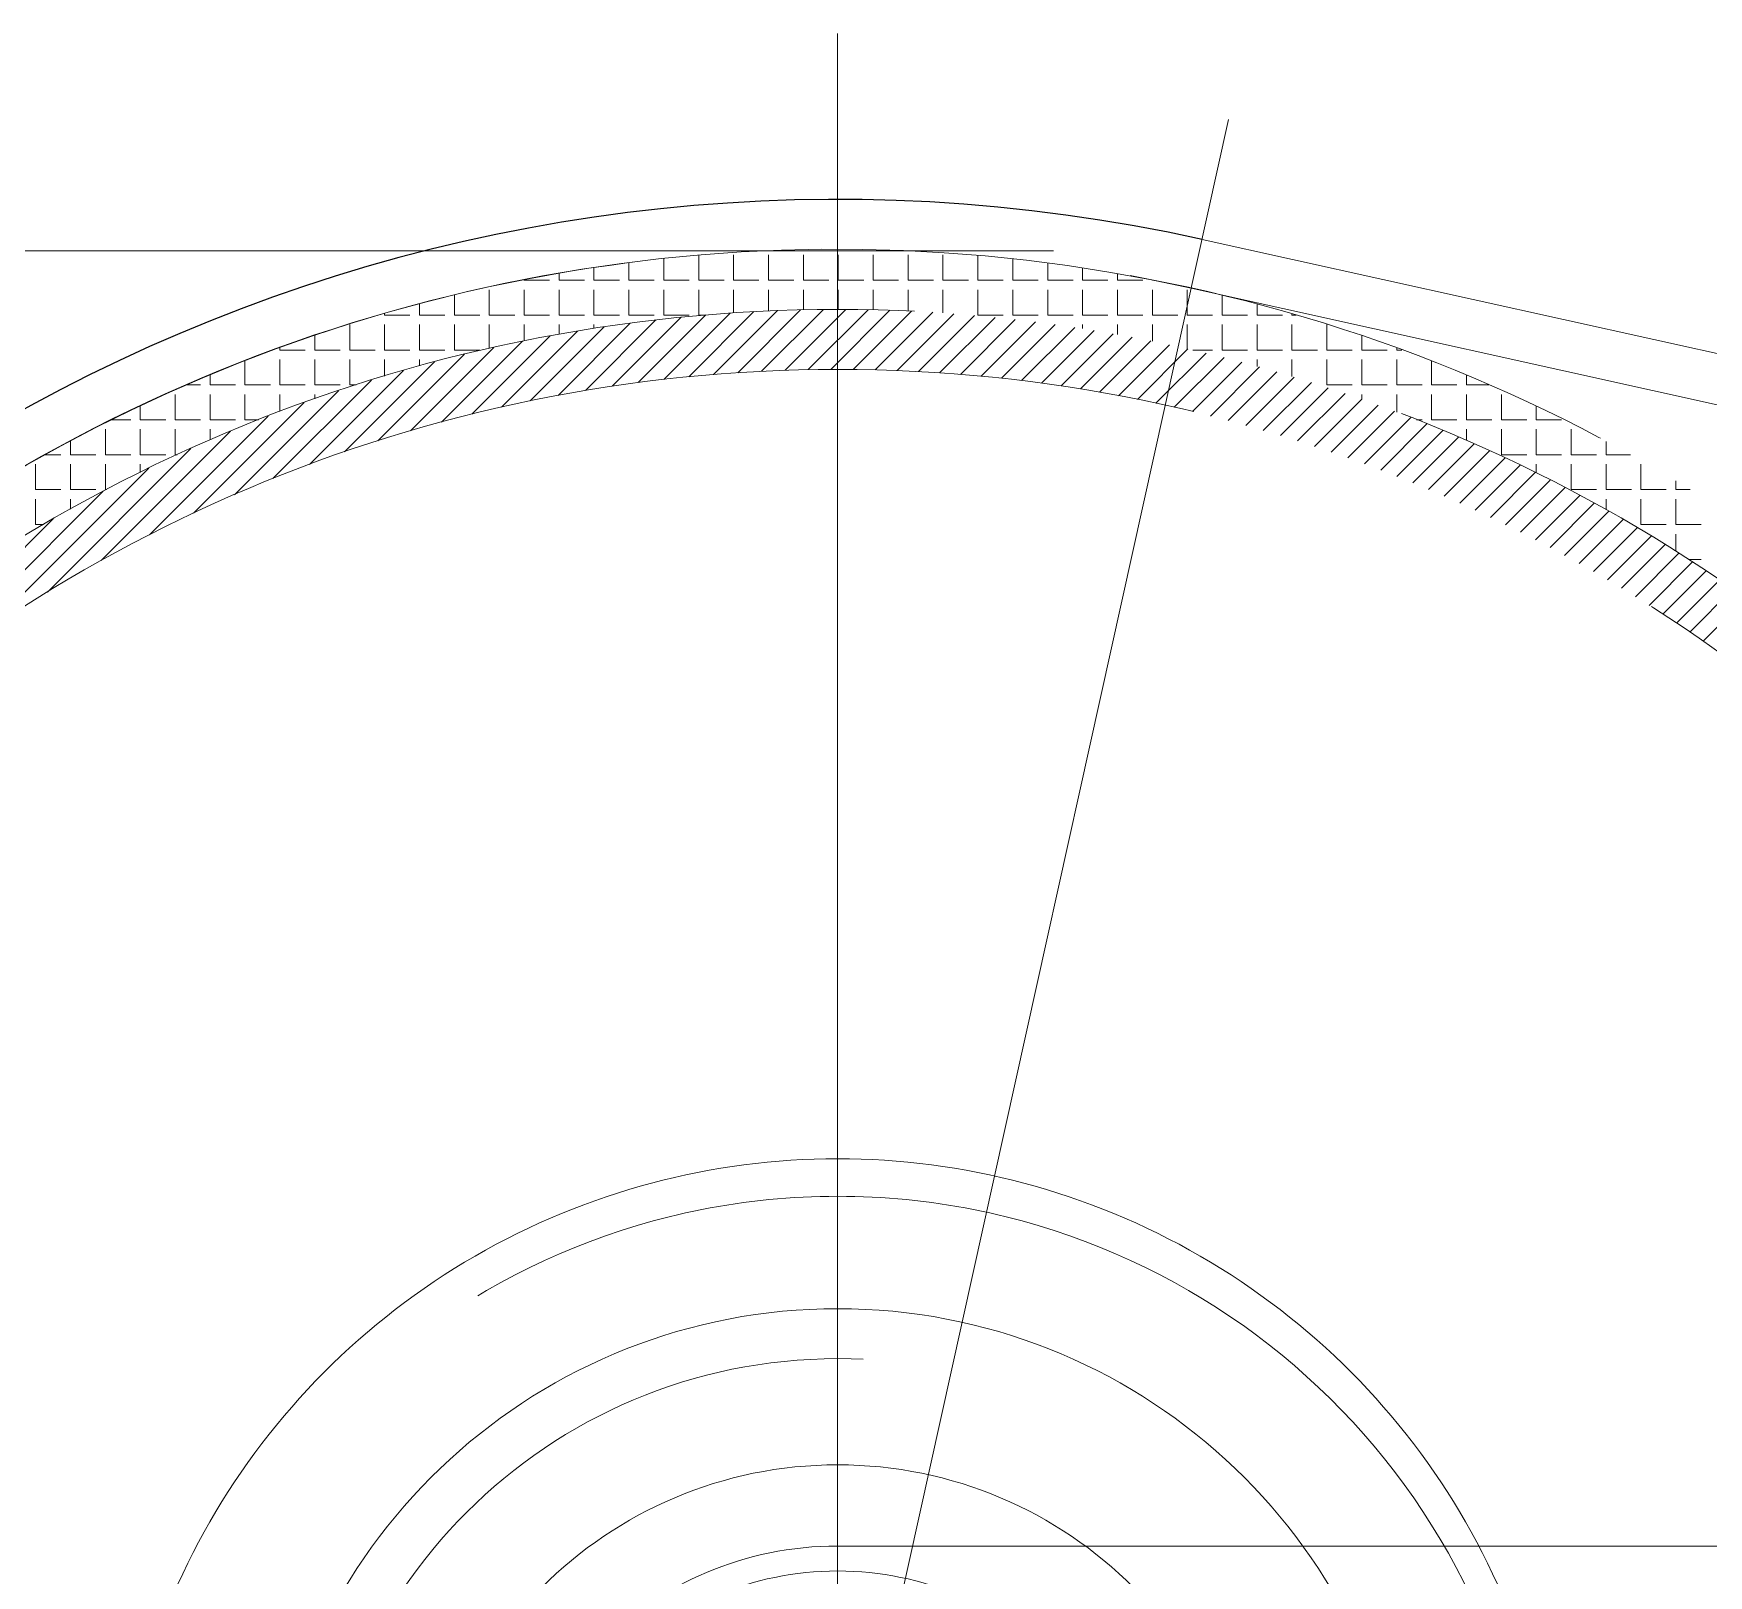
# Model space of a CAD drawing. Header units: inches. Extents: x 0 to 157513, y -28488 to 35640.
# Drawn here: x 10289.3 to 10624.6, y 19728.5 to 20037.1 of the extents above; entities that cross this region are included whole.
import ezdxf

# ---------------------------------------------------------------- set-up
doc = ezdxf.new("R2010")
doc.units = ezdxf.units.IN
doc.header["$LTSCALE"] = 400
doc.header["$MEASUREMENT"] = 0
doc.linetypes.add('PHANTOM', pattern=[2.5, 1.25, -0.25, 0.25, -0.25, 0.25, -0.25])
doc.layers.add('0-45-GRID MARKS', color=6, linetype='Continuous')
doc.layers.add('BF', color=8, linetype='PHANTOM')
doc.layers.add('BF STR', color=8, linetype='PHANTOM', lineweight=5)
doc.layers.add('R-OBJECT', color=2, linetype='Continuous', lineweight=20)

# ---------------------------------------------------------------- blocks, each defined once
blk = doc.blocks.new('611bf4 strgaele')
at = {"layer": 'BF STR'}
for p, q in [((-269400.44, 34041.36, -169.38), (-269400.44, 33303.6, -169.38)), ((-269357.24, 33997.84, -206.36), (-272999.83, 33998.56, -115)), ((-269327.5, 34000.14), (-265757.71, 33208.74)), ((-269327.5, 34000.14), (-265757.71, 33208.74)), ((-269442.22, 33991.98, -169.38), (-269442.22, 33995.45, -169.38)), ((-269435.24, 33991.98, -169.38), (-269435.24, 33996.28, -169.38)), ((-269428.25, 33991.98, -169.38), (-269428.25, 33996.95, -169.38)), ((-269421.27, 33991.98, -169.38), (-269421.27, 33997.06, -169.38)), ((-269414.28, 33991.98, -169.38), (-269414.28, 33997.06, -169.38)), ((-269407.3, 33991.98, -169.38), (-269407.3, 33997.06, -169.38)), ((-269400.31, 33991.98, -169.38), (-269400.31, 33997.06, -169.38)), ((-269393.33, 33991.98, -169.38), (-269393.33, 33997.06, -169.38)), ((-269386.34, 33991.98, -169.38), (-269386.34, 33997.06, -169.38)), ((-269379.36, 33991.98, -169.38), (-269379.36, 33997.06, -169.38)), ((-269372.37, 33991.98, -169.38), (-269372.37, 33996.93, -169.38)), ((-269365.39, 33991.98, -169.38), (-269365.39, 33996.25, -169.38)), ((-269358.4, 33991.98, -169.38), (-269358.4, 33995.42, -169.38)), ((-269463.18, 33991.98, -169.38), (-269463.18, 33992.06, -169.38)), ((-269463.18, 33991.98, -169.38), (-269458.1, 33991.98, -169.38)), ((-269456.19, 33991.98, -169.38), (-269456.19, 33993.35, -169.38)), ((-269456.19, 33991.98, -169.38), (-269451.11, 33991.98, -169.38)), ((-269449.21, 33991.98, -169.38), (-269449.21, 33994.48, -169.38)), ((-269449.21, 33991.98, -169.38), (-269444.13, 33991.98, -169.38)), ((-269442.22, 33991.98, -169.38), (-269437.14, 33991.98, -169.38)), ((-269435.24, 33991.98, -169.38), (-269430.16, 33991.98, -169.38)), ((-269428.25, 33991.98, -169.38), (-269423.17, 33991.98, -169.38)), ((-269421.27, 33991.98, -169.38), (-269416.19, 33991.98, -169.38)), ((-269414.28, 33991.98, -169.38), (-269409.2, 33991.98, -169.38)), ((-269407.3, 33991.98, -169.38), (-269402.22, 33991.98, -169.38)), ((-269400.31, 33991.98, -169.38), (-269395.23, 33991.98, -169.38)), ((-269393.33, 33991.98, -169.38), (-269388.25, 33991.98, -169.38)), ((-269386.34, 33991.98, -169.38), (-269381.26, 33991.98, -169.38)), ((-269379.36, 33991.98, -169.38), (-269374.28, 33991.98, -169.38)), ((-269372.37, 33991.98, -169.38), (-269367.29, 33991.98, -169.38)), ((-269365.39, 33991.98, -169.38), (-269360.31, 33991.98, -169.38)), ((-269358.4, 33991.98, -169.38), (-269353.32, 33991.98, -169.38)), ((-269351.42, 33991.98, -169.38), (-269351.42, 33994.44, -169.38)), ((-269351.42, 33991.98, -169.38), (-269346.34, 33991.98, -169.38)), ((-269344.43, 33991.98, -169.38), (-269344.43, 33993.3, -169.38)), ((-269344.43, 33991.98, -169.38), (-269339.35, 33991.98, -169.38)), ((-269337.45, 33991.98, -169.38), (-269337.45, 33992.01, -169.38)), ((-269337.45, 33991.98, -169.38), (-269337.32, 33991.98, -169.38)), ((-269477.15, 33985, -169.38), (-269477.15, 33989.01, -169.38)), ((-269470.16, 33985, -169.38), (-269470.16, 33990.08, -169.38)), ((-269463.18, 33985, -169.38), (-269463.18, 33990.08, -169.38)), ((-269456.19, 33985, -169.38), (-269456.19, 33990.08, -169.38)), ((-269449.21, 33985, -169.38), (-269449.21, 33990.08, -169.38)), ((-269442.22, 33985, -169.38), (-269442.22, 33990.08, -169.38)), ((-269435.24, 33985, -169.38), (-269435.24, 33990.08, -169.38)), ((-269428.25, 33985, -169.38), (-269428.25, 33990.08, -169.38)), ((-269421.27, 33985.44, -169.38), (-269421.27, 33990.08, -169.38)), ((-269414.28, 33985.83, -169.38), (-269414.28, 33990.08, -169.38)), ((-269407.3, 33986.06, -169.38), (-269407.3, 33990.08, -169.38)), ((-269400.44, 33988.19, -169.38), (-269400.44, 33453.79, -169.38)), ((-269400.44, 33988.19, -169.38), (-269400.44, 33453.79, -169.38)), ((-269400.31, 33986.13, -169.38), (-269400.31, 33990.08, -169.38)), ((-269393.33, 33986.05, -169.38), (-269393.33, 33990.08, -169.38)), ((-269386.34, 33985.82, -169.38), (-269386.34, 33990.08, -169.38)), ((-269379.36, 33985.43, -169.38), (-269379.36, 33990.08, -169.38)), ((-269372.37, 33985, -169.38), (-269372.37, 33990.08, -169.38)), ((-269365.39, 33985, -169.38), (-269365.39, 33990.08, -169.38)), ((-269358.4, 33985, -169.38), (-269358.4, 33990.08, -169.38)), ((-269351.42, 33985, -169.38), (-269351.42, 33990.08, -169.38)), ((-269344.43, 33985, -169.38), (-269344.43, 33990.08, -169.38)), ((-269337.45, 33985, -169.38), (-269337.45, 33990.08, -169.38)), ((-269330.46, 33985, -169.38), (-269330.46, 33990.08, -169.38)), ((-269329.67, 33990.38), (-265759.88, 33198.98)), ((-269323.48, 33985, -169.38), (-269323.48, 33988.95, -169.38)), ((-269491.12, 33985, -169.38), (-269491.12, 33985.31, -169.38)), ((-269491.12, 33985, -169.38), (-269486.04, 33985, -169.38)), ((-269484.13, 33985, -169.38), (-269484.13, 33987.24, -169.38)), ((-269484.13, 33985, -169.38), (-269479.05, 33985, -169.38)), ((-269477.15, 33985, -169.38), (-269472.07, 33985, -169.38)), ((-269470.16, 33985, -169.38), (-269465.08, 33985, -169.38)), ((-269463.18, 33985, -169.38), (-269458.1, 33985, -169.38)), ((-269456.19, 33985, -169.38), (-269451.11, 33985, -169.38)), ((-269449.21, 33985, -169.38), (-269444.13, 33985, -169.38)), ((-269445.6, 33970.75, -169.38), (-269431.77, 33984.57, -169.38)), ((-269442.22, 33985, -169.38), (-269437.14, 33985, -169.38)), ((-269440.36, 33971.49, -169.38), (-269426.83, 33985.03, -169.38)), ((-269435.24, 33972.13, -169.38), (-269421.97, 33985.4, -169.38)), ((-269435.24, 33985, -169.38), (-269430.16, 33985, -169.38)), ((-269430.21, 33972.67, -169.38), (-269417.19, 33985.69, -169.38)), ((-269428.25, 33985, -169.38), (-269427.17, 33985, -169.38)), ((-269425.27, 33973.11, -169.38), (-269412.48, 33985.9, -169.38)), ((-269420.42, 33973.47, -169.38), (-269407.85, 33986.05, -169.38)), ((-269415.65, 33973.75, -169.38), (-269403.28, 33986.12, -169.38)), ((-269410.96, 33973.95, -169.38), (-269398.79, 33986.13, -169.38)), ((-269406.35, 33974.08, -169.38), (-269394.35, 33986.07, -169.38)), ((-269401.8, 33974.13, -169.38), (-269389.98, 33985.96, -169.38)), ((-269397.33, 33974.12, -169.38), (-269385.66, 33985.79, -169.38)), ((-269392.92, 33974.04, -169.38), (-269381.4, 33985.56, -169.38)), ((-269388.56, 33973.9, -169.38), (-269377.19, 33985.27, -169.38)), ((-269384.27, 33973.7, -169.38), (-269373.04, 33984.94, -169.38)), ((-269380.04, 33973.45, -169.38), (-269368.93, 33984.55, -169.38)), ((-269372.37, 33985, -169.38), (-269367.29, 33985, -169.38)), ((-269365.39, 33985, -169.38), (-269360.31, 33985, -169.38)), ((-269358.4, 33985, -169.38), (-269353.32, 33985, -169.38)), ((-269351.42, 33985, -169.38), (-269346.34, 33985, -169.38)), ((-269344.43, 33985, -169.38), (-269339.35, 33985, -169.38)), ((-269337.45, 33985, -169.38), (-269332.37, 33985, -169.38)), ((-269330.46, 33985, -169.38), (-269325.38, 33985, -169.38)), ((-269323.48, 33985, -169.38), (-269318.4, 33985, -169.38)), ((-269316.49, 33985, -169.38), (-269316.49, 33987.17, -169.38)), ((-269316.49, 33985, -169.38), (-269311.41, 33985, -169.38)), ((-269309.51, 33985, -169.38), (-269309.51, 33985.23, -169.38)), ((-269309.51, 33985, -169.38), (-269308.69, 33985, -169.38)), ((-269498.1, 33978.01, -169.38), (-269498.1, 33983.09, -169.38)), ((-269491.12, 33978.01, -169.38), (-269491.12, 33983.09, -169.38)), ((-269484.13, 33978.01, -169.38), (-269484.13, 33983.09, -169.38)), ((-269477.15, 33978.01, -169.38), (-269477.15, 33983.09, -169.38)), ((-269470.16, 33978.32, -169.38), (-269470.16, 33983.09, -169.38)), ((-269467.74, 33966.57, -169.38), (-269452.51, 33981.8, -169.38)), ((-269463.18, 33979.82, -169.38), (-269463.18, 33983.09, -169.38)), ((-269462, 33967.81, -169.38), (-269447.17, 33982.65, -169.38)), ((-269456.41, 33968.92, -169.38), (-269441.94, 33983.39, -169.38)), ((-269456.19, 33981.16, -169.38), (-269456.19, 33983.09, -169.38)), ((-269450.94, 33969.9, -169.38), (-269436.81, 33984.03, -169.38)), ((-269449.21, 33982.34, -169.38), (-269449.21, 33983.09, -169.38)), ((-269375.86, 33973.13, -169.38), (-269364.88, 33984.12, -169.38)), ((-269371.73, 33972.77, -169.38), (-269360.87, 33983.64, -169.38)), ((-269367.66, 33972.35, -169.38), (-269356.9, 33983.11, -169.38)), ((-269363.63, 33971.89, -169.38), (-269352.99, 33982.54, -169.38)), ((-269359.66, 33971.38, -169.38), (-269349.11, 33981.92, -169.38)), ((-269355.73, 33970.82, -169.38), (-269345.28, 33981.26, -169.38)), ((-269351.42, 33982.29, -169.38), (-269351.42, 33983.09, -169.38)), ((-269344.43, 33981.11, -169.38), (-269344.43, 33983.09, -169.38)), ((-269337.45, 33979.77, -169.38), (-269337.45, 33983.09, -169.38)), ((-269330.46, 33978.26, -169.38), (-269330.46, 33983.09, -169.38)), ((-269323.48, 33978.01, -169.38), (-269323.48, 33983.09, -169.38)), ((-269316.49, 33978.01, -169.38), (-269316.49, 33983.09, -169.38)), ((-269309.51, 33978.01, -169.38), (-269309.51, 33983.09, -169.38)), ((-269302.52, 33978.01, -169.38), (-269302.52, 33983.09, -169.38)), ((-269512.07, 33978.01, -169.38), (-269512.07, 33978.49, -169.38)), ((-269512.07, 33978.01, -169.38), (-269506.99, 33978.01, -169.38)), ((-269505.09, 33978.01, -169.38), (-269505.09, 33980.94, -169.38)), ((-269505.09, 33978.01, -169.38), (-269500.01, 33978.01, -169.38)), ((-269498.1, 33978.01, -169.38), (-269493.02, 33978.01, -169.38)), ((-269491.12, 33978.01, -169.38), (-269486.04, 33978.01, -169.38)), ((-269485.96, 33961.81, -169.38), (-269469.25, 33978.53, -169.38)), ((-269484.13, 33978.01, -169.38), (-269479.05, 33978.01, -169.38)), ((-269479.7, 33963.58, -169.38), (-269463.54, 33979.75, -169.38)), ((-269477.15, 33978.01, -169.38), (-269472.07, 33978.01, -169.38)), ((-269473.64, 33965.16, -169.38), (-269457.96, 33980.84, -169.38)), ((-269351.84, 33970.21, -169.38), (-269341.49, 33980.57, -169.38)), ((-269348, 33969.56, -169.38), (-269337.74, 33979.83, -169.38)), ((-269344.2, 33968.87, -169.38), (-269334.02, 33979.05, -169.38)), ((-269340.45, 33968.13, -169.38), (-269330.35, 33978.23, -169.38)), ((-269329.38, 33978.01, -169.38), (-269325.38, 33978.01, -169.38)), ((-269323.48, 33978.01, -169.38), (-269318.4, 33978.01, -169.38)), ((-269316.49, 33978.01, -169.38), (-269311.41, 33978.01, -169.38)), ((-269309.51, 33978.01, -169.38), (-269304.43, 33978.01, -169.38)), ((-269302.52, 33978.01, -169.38), (-269297.44, 33978.01, -169.38)), ((-269295.54, 33978.01, -169.38), (-269295.54, 33980.85, -169.38)), ((-269295.54, 33978.01, -169.38), (-269290.46, 33978.01, -169.38)), ((-269288.55, 33978.01, -169.38), (-269288.55, 33978.39, -169.38)), ((-269288.55, 33978.01, -169.38), (-269287.51, 33978.01, -169.38)), ((-269519.06, 33971.03, -169.38), (-269519.06, 33975.86, -169.38)), ((-269512.07, 33971.03, -169.38), (-269512.07, 33976.11, -169.38)), ((-269505.09, 33971.03, -169.38), (-269505.09, 33976.11, -169.38)), ((-269499.15, 33957.6, -169.38), (-269481.13, 33975.62, -169.38)), ((-269498.1, 33971.03, -169.38), (-269498.1, 33976.11, -169.38)), ((-269492.44, 33959.83, -169.38), (-269475.11, 33977.16, -169.38)), ((-269491.12, 33972.8, -169.38), (-269491.12, 33976.11, -169.38)), ((-269484.13, 33974.81, -169.38), (-269484.13, 33976.11, -169.38)), ((-269336.73, 33967.36, -169.38), (-269326.71, 33977.38, -169.38)), ((-269333.06, 33966.54, -169.38), (-269323.11, 33976.49, -169.38)), ((-269329.42, 33965.69, -169.38), (-269319.55, 33975.57, -169.38)), ((-269325.82, 33964.8, -169.38), (-269316.01, 33974.61, -169.38)), ((-269316.49, 33974.74, -169.38), (-269316.49, 33976.11, -169.38)), ((-269309.51, 33972.72, -169.38), (-269309.51, 33976.11, -169.38)), ((-269302.52, 33971.03, -169.38), (-269302.52, 33976.11, -169.38)), ((-269295.54, 33971.03, -169.38), (-269295.54, 33976.11, -169.38)), ((-269288.55, 33971.03, -169.38), (-269288.55, 33976.11, -169.38)), ((-269281.57, 33971.03, -169.38), (-269281.57, 33975.76, -169.38)), ((-269526.04, 33971.03, -169.38), (-269526.04, 33973.05, -169.38)), ((-269513.48, 33952.26, -169.38), (-269493.74, 33972, -169.38)), ((-269506.15, 33955.1, -169.38), (-269487.34, 33973.91, -169.38)), ((-269322.26, 33963.87, -169.38), (-269312.52, 33973.61, -169.38)), ((-269318.73, 33962.91, -169.38), (-269309.06, 33972.58, -169.38)), ((-269315.24, 33961.91, -169.38), (-269305.63, 33971.52, -169.38)), ((-269274.58, 33971.03, -169.38), (-269274.58, 33972.94, -169.38)), ((-269533.03, 33964.04, -169.38), (-269533.03, 33969.12, -169.38)), ((-269530.8, 33971.03, -169.38), (-269527.95, 33971.03, -169.38)), ((-269526.04, 33971.03, -169.38), (-269520.96, 33971.03, -169.38)), ((-269526.04, 33964.04, -169.38), (-269526.04, 33969.12, -169.38)), ((-269521.19, 33949.03, -169.38), (-269500.36, 33969.87, -169.38)), ((-269519.06, 33971.03, -169.38), (-269513.98, 33971.03, -169.38)), ((-269519.06, 33964.04, -169.38), (-269519.06, 33969.12, -169.38)), ((-269512.07, 33971.03, -169.38), (-269506.99, 33971.03, -169.38)), ((-269512.07, 33965.69, -169.38), (-269512.07, 33969.12, -169.38)), ((-269505.09, 33971.03, -169.38), (-269500.01, 33971.03, -169.38)), ((-269505.09, 33968.24, -169.38), (-269505.09, 33969.12, -169.38)), ((-269498.1, 33971.03, -169.38), (-269496.82, 33971.03, -169.38)), ((-269311.79, 33960.87, -169.38), (-269302.23, 33970.43, -169.38)), ((-269308.37, 33959.8, -169.38), (-269298.87, 33969.31, -169.38)), ((-269304.98, 33958.7, -169.38), (-269295.53, 33968.15, -169.38)), ((-269302.52, 33971.03, -169.38), (-269297.44, 33971.03, -169.38)), ((-269295.54, 33971.03, -169.38), (-269290.46, 33971.03, -169.38)), ((-269295.54, 33968.15, -169.38), (-269295.54, 33969.12, -169.38)), ((-269288.55, 33971.03, -169.38), (-269283.47, 33971.03, -169.38)), ((-269288.55, 33965.59, -169.38), (-269288.55, 33969.12, -169.38)), ((-269281.57, 33971.03, -169.38), (-269276.49, 33971.03, -169.38)), ((-269281.57, 33964.04, -169.38), (-269281.57, 33969.12, -169.38)), ((-269274.58, 33971.03, -169.38), (-269270.09, 33971.03, -169.38)), ((-269274.58, 33964.04, -169.38), (-269274.58, 33969.12, -169.38)), ((-269267.6, 33964.04, -169.38), (-269267.6, 33969.12, -169.38)), ((-269540.01, 33964.04, -169.38), (-269540.01, 33966.85, -169.38)), ((-269538.2, 33941.01, -169.38), (-269514.42, 33964.79, -169.38)), ((-269529.39, 33945.33, -169.38), (-269507.24, 33967.48, -169.38)), ((-269301.63, 33957.57, -169.38), (-269292.23, 33966.96, -169.38)), ((-269298.3, 33956.4, -169.38), (-269288.96, 33965.74, -169.38)), ((-269295.01, 33955.2, -169.38), (-269285.71, 33964.5, -169.38)), ((-269260.61, 33964.04, -169.38), (-269260.61, 33966.73, -169.38)), ((-269547.82, 33935.88, -169.38), (-269521.94, 33961.76, -169.38)), ((-269547, 33957.06, -169.38), (-269547, 33962.14, -169.38)), ((-269545.82, 33964.04, -169.38), (-269541.92, 33964.04, -169.38)), ((-269540.01, 33964.04, -169.38), (-269534.93, 33964.04, -169.38)), ((-269540.01, 33957.06, -169.38), (-269540.01, 33962.14, -169.38)), ((-269533.03, 33964.04, -169.38), (-269527.95, 33964.04, -169.38)), ((-269533.03, 33957.06, -169.38), (-269533.03, 33962.14, -169.38)), ((-269526.04, 33964.04, -169.38), (-269520.96, 33964.04, -169.38)), ((-269526.04, 33960.01, -169.38), (-269526.04, 33962.14, -169.38)), ((-269519.06, 33964.04, -169.38), (-269516.33, 33964.04, -169.38)), ((-269291.75, 33953.97, -169.38), (-269282.5, 33963.22, -169.38)), ((-269288.53, 33952.71, -169.38), (-269279.32, 33961.91, -169.38)), ((-269284.56, 33964.04, -169.38), (-269283.47, 33964.04, -169.38)), ((-269281.57, 33964.04, -169.38), (-269276.49, 33964.04, -169.38)), ((-269274.58, 33964.04, -169.38), (-269269.5, 33964.04, -169.38)), ((-269274.58, 33959.9, -169.38), (-269274.58, 33962.14, -169.38)), ((-269267.6, 33964.04, -169.38), (-269262.52, 33964.04, -169.38)), ((-269267.6, 33957.06, -169.38), (-269267.6, 33962.14, -169.38)), ((-269260.61, 33964.04, -169.38), (-269255.53, 33964.04, -169.38)), ((-269260.61, 33957.06, -169.38), (-269260.61, 33962.14, -169.38)), ((-269253.63, 33957.06, -169.38), (-269253.63, 33962.14, -169.38)), ((-269558.62, 33929.57, -169.38), (-269529.87, 33958.31, -169.38)), ((-269553.98, 33957.06, -169.38), (-269553.98, 33959.84, -169.38)), ((-269285.33, 33951.41, -169.38), (-269276.16, 33960.58, -169.38)), ((-269282.16, 33950.09, -169.38), (-269273.03, 33959.22, -169.38)), ((-269279.02, 33948.74, -169.38), (-269269.94, 33957.83, -169.38)), ((-269246.64, 33957.06, -169.38), (-269246.64, 33959.71, -169.38)), ((-269571.33, 33921.35, -169.38), (-269538.32, 33954.35, -169.38)), ((-269560.97, 33950.07, -169.38), (-269560.97, 33955.15, -169.38)), ((-269559.12, 33957.06, -169.38), (-269555.89, 33957.06, -169.38)), ((-269553.98, 33957.06, -169.38), (-269548.9, 33957.06, -169.38)), ((-269553.98, 33950.07, -169.38), (-269553.98, 33955.15, -169.38)), ((-269547, 33957.06, -169.38), (-269541.92, 33957.06, -169.38)), ((-269547, 33950.07, -169.38), (-269547, 33955.15, -169.38)), ((-269540.01, 33957.06, -169.38), (-269534.93, 33957.06, -169.38)), ((-269540.01, 33953.52, -169.38), (-269540.01, 33955.15, -169.38)), ((-269533.03, 33957.06, -169.38), (-269532.63, 33957.06, -169.38)), ((-269275.91, 33947.36, -169.38), (-269266.86, 33956.41, -169.38)), ((-269272.83, 33945.95, -169.38), (-269263.82, 33954.96, -169.38)), ((-269267.6, 33957.06, -169.38), (-269262.52, 33957.06, -169.38)), ((-269260.61, 33957.06, -169.38), (-269255.53, 33957.06, -169.38)), ((-269260.61, 33953.4, -169.38), (-269260.61, 33955.15, -169.38)), ((-269253.63, 33957.06, -169.38), (-269248.55, 33957.06, -169.38)), ((-269253.63, 33950.07, -169.38), (-269253.63, 33955.15, -169.38)), ((-269246.64, 33957.06, -169.38), (-269241.77, 33957.06, -169.38)), ((-269246.64, 33950.07, -169.38), (-269246.64, 33955.15, -169.38)), ((-269239.66, 33950.07, -169.38), (-269239.66, 33955.15, -169.38)), ((-269269.78, 33944.51, -169.38), (-269260.8, 33953.49, -169.38)), ((-269266.75, 33943.04, -169.38), (-269257.81, 33951.99, -169.38)), ((-269232.67, 33950.07, -169.38), (-269232.67, 33951.81, -169.38)), ((-269588.29, 33908.88, -169.38), (-269547.43, 33949.74, -169.38)), ((-269560.97, 33950.07, -169.38), (-269555.89, 33950.07, -169.38)), ((-269560.97, 33943.09, -169.38), (-269560.97, 33948.17, -169.38)), ((-269553.98, 33950.07, -169.38), (-269548.9, 33950.07, -169.38)), ((-269553.98, 33946.18, -169.38), (-269553.98, 33948.17, -169.38)), ((-269547, 33950.07, -169.38), (-269546.79, 33950.07, -169.38)), ((-269263.76, 33941.55, -169.38), (-269254.85, 33950.46, -169.38)), ((-269260.79, 33940.03, -169.38), (-269251.91, 33948.91, -169.38)), ((-269253.63, 33950.07, -169.38), (-269248.55, 33950.07, -169.38)), ((-269246.64, 33950.07, -169.38), (-269241.56, 33950.07, -169.38)), ((-269246.64, 33946.03, -169.38), (-269246.64, 33948.17, -169.38)), ((-269239.66, 33950.07, -169.38), (-269234.58, 33950.07, -169.38)), ((-269239.66, 33943.09, -169.38), (-269239.66, 33948.17, -169.38)), ((-269232.67, 33950.07, -169.38), (-269229.79, 33950.07, -169.38)), ((-269232.67, 33943.09, -169.38), (-269232.67, 33948.17, -169.38)), ((-269257.85, 33938.48, -169.38), (-269248.99, 33947.34, -169.38)), ((-269254.93, 33936.91, -169.38), (-269246.11, 33945.73, -169.38)), ((-269673.54, 33828.12, -169.38), (-269557.43, 33944.23, -169.38)), ((-269560.97, 33943.09, -169.38), (-269559.4, 33943.09, -169.38)), ((-269252.04, 33935.3, -169.38), (-269243.25, 33944.1, -169.38)), ((-269249.18, 33933.68, -169.38), (-269240.41, 33942.45, -169.38)), ((-269239.66, 33943.09, -169.38), (-269234.58, 33943.09, -169.38)), ((-269232.67, 33943.09, -169.38), (-269227.59, 33943.09, -169.38)), ((-269232.67, 33937.74, -169.38), (-269232.67, 33941.18, -169.38)), ((-269246.35, 33932.02, -169.38), (-269237.6, 33940.77, -169.38)), ((-269243.54, 33930.34, -169.38), (-269234.81, 33939.07, -169.38)), ((-269240.75, 33928.64, -169.38), (-269232.05, 33937.34, -169.38)), ((-269237.99, 33926.9, -169.38), (-269229.31, 33935.59, -169.38)), ((-269230.1, 33936.1, -169.38), (-269227.59, 33936.1, -169.38)), ((-269235.26, 33925.15, -169.38), (-269226.59, 33933.81, -169.38)), ((-269232.55, 33923.37, -169.38), (-269223.9, 33932.01, -169.38)), ((-269229.87, 33921.56, -169.38), (-269221.24, 33930.19, -169.38)), ((-269227.21, 33919.73, -169.38), (-269218.6, 33928.34, -169.38)), ((-269400.44, 33888.48, -169.38), (-269400.44, 33453.79, -169.38)), ((-269400.44, 33502.79, -169.38), (-269400.44, 33828.26, -169.38)), ((-269400.44, 33738.63, -169.38), (-269050.67, 33738.63, -169.38))]:
    blk.add_line(p, q, dxfattribs=at)
for radius in [327, 315, 303, 105, 83.75, 62.5]:
    blk.add_circle((-269400.44, 33671.13, -169.38), radius, dxfattribs=at)
for centre, radius, start, end in [((-269400.44, 33671.13, -169.38), 145, 359.912, 180.088), ((-269400.44, 33668.37, -169.38), 140.25, 276.6644, 263.3356), ((-269400.44, 33671.13, -169.38), 115, 280.1066, 259.8934), ((-269400.44, 33671.13, -169.38), 67.5, 90, 270)]:
    blk.add_arc(centre, radius, start, end, dxfattribs=at)

msp = doc.modelspace()

# ---------------------------------------------------------------- linework, layer by layer
at = {"layer": '0-45-GRID MARKS'}
msp.add_arc((10450.25, 19666.88, -9854.3), 337, 77.5, 297.2514, dxfattribs=at)
at = {"layer": 'R-OBJECT', "ltscale": 10}
msp.add_line((10374.88, 19326.9, 10494.15), (10528.51, 20019.89, -10896.46), dxfattribs=at)
msp.add_arc((10450.25, 19666.88, -9854.3), 327, 77.5, 257.5, dxfattribs=at)

# ---------------------------------------------------------------- block references
at = {"layer": 'BF'}
msp.add_blockref('611bf4 strgaele', (279850.69, -14004.25, 169.38), dxfattribs=at)

doc.saveas('drawing.dxf')
